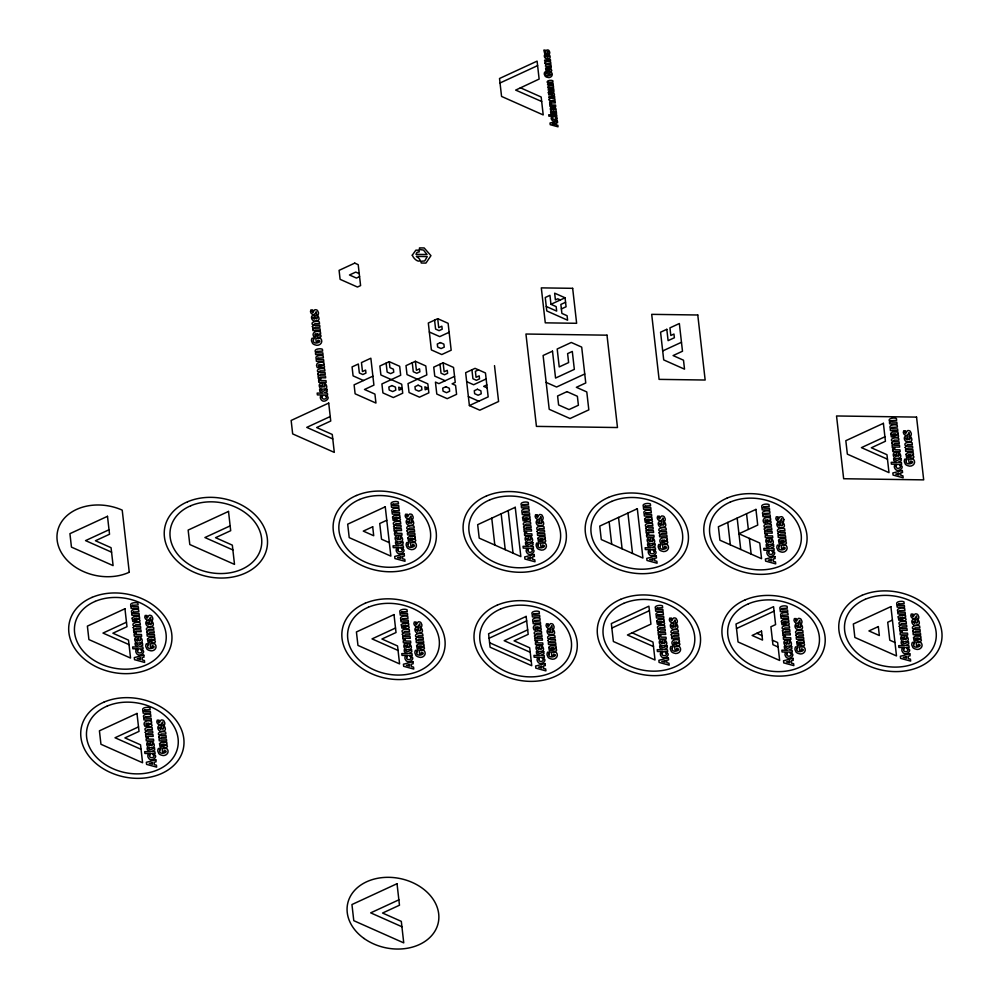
<?xml version="1.0" encoding="UTF-8"?>
<svg xmlns="http://www.w3.org/2000/svg" width="999" height="999" viewBox="0 0 999 999"><rect width="100%" height="100%" fill="white"/><g stroke="black" fill="none" stroke-linecap="round" stroke-linejoin="round"><path stroke-width="1.5" d="M520.342 87.75L541.171 97.003L543.206 114.935L501.56 96.428L499.525 78.496L537.1 61.139L539.135 79.071L515.671 90.097L541.67 101.486M500.037 82.979L537.599 65.622M359.578 276.623L356.443 278.072L349.5 274.987L355.756 272.09L359.228 273.639M437.712 318.681L428.321 323.027L431.368 349.925L441.783 354.545L451.173 350.212L448.114 323.314L437.712 318.681L438.723 327.647L441.858 326.198L442.195 329.195L439.061 330.644L435.589 329.096L434.577 320.13M449.138 332.28L439.747 336.613L429.333 331.993M389.26 361.675L379.87 366.009L380.894 374.975L401.71 384.228L402.722 393.194L393.331 397.54L382.929 392.919L381.905 383.941L400.686 375.262L399.675 366.296L389.26 361.675L389.935 367.644L393.406 369.193L393.743 372.177L390.621 373.626L387.15 372.09L386.126 363.124M372.889 376.161L354.108 384.84L355.12 393.806L375.949 403.059L374.925 394.093L364.51 389.473L373.913 385.127L370.854 358.229L361.463 362.575L362.475 371.541L365.609 370.092L365.946 373.077L362.824 374.525L359.353 372.989L358.329 364.011L352.073 366.908L353.084 375.874L363.499 380.507M415.384 361.301L405.994 365.646L407.018 374.613L427.834 383.866L428.858 392.832L419.468 397.165L409.053 392.545L408.029 383.579L426.823 374.9L425.799 365.934L415.384 361.301L416.408 370.267L419.543 368.818L419.88 371.815L416.745 373.264L413.274 371.715L412.262 362.749M565.559 302.272L560.864 304.445L561.888 313.411L567.095 315.721L567.594 320.204L546.778 310.951L545.254 297.502L549.949 295.329L550.961 304.295L565.059 297.789L566.071 306.755L561.376 308.928M454.557 376.398L438.898 383.628L435.439 382.093L436.788 394.043L447.202 398.663L456.593 394.33L455.569 385.364L452.097 383.816L455.232 382.367L453.534 367.432L443.131 362.799L433.741 367.145L434.752 376.111L445.167 380.731M330.232 416.533L306.755 427.385L332.779 438.948M109.028 529.757L85.552 540.609L111.576 552.172M478.521 369.88L475.387 371.328L476.061 377.31L479.195 375.861L479.532 378.858L476.411 380.294L472.939 378.758L471.915 369.792M486.138 378.946L473.613 384.74L466.67 381.655M486.813 384.927L483.691 386.376L487.15 387.912M469.393 405.569L488.174 396.878L485.464 372.964L475.049 368.344L465.659 372.689L469.393 405.569L479.795 410.189L498.588 401.498L494.505 365.634M230.145 525.874L204.92 537.537L232.879 549.949M584.74 374.001L556.568 387.025L546.166 382.405M662.687 350.949L681.468 342.27M126.473 622.202L102.997 633.066L129.021 644.617M386.775 520.254L379.732 523.513L381.518 539.21L389.323 542.669M138.511 726.897L115.035 737.761L141.059 749.312M395.517 628.034L372.04 638.885L398.064 650.449M884.927 436.775L861.438 447.627L887.462 459.19M489.085 638.261L526.66 620.891M527.672 629.857L504.195 640.709L530.219 652.272M611.85 628.046L649.412 610.676M736.513 628.521L774.075 611.151M892.419 620.079L887.724 622.252L889.772 640.184L894.967 642.494M398.863 899.837L370.691 912.861L401.923 926.735M319.43 337.362L317.108 336.788L315.809 333.716C313.012 333.966 317.657 338.236 313.798 336.838C310.926 332.205 316.758 330.357 320.454 332.005L320.654 333.791L319.88 333.791L321.066 336.001A2.16 1.648 11.6 0 1 319.48 337.337M322.927 368.144L320.604 367.582L319.305 364.498L318.331 365.284L319.068 367.644L317.282 367.62C314.423 362.999 320.254 361.139 323.951 362.787L324.151 364.585L323.376 364.573L324.563 366.795A2.16 1.648 11.6 0 1 322.977 368.119M769.492 523.464L767.17 522.889L765.871 519.817C763.074 520.054 767.719 524.325 763.86 522.927C760.988 518.306 766.82 516.458 770.516 518.094L770.716 519.892L769.942 519.88L771.128 522.102A2.16 1.648 11.6 0 1 769.542 523.426M666.171 543.618L663.848 543.044L662.549 539.972L661.575 540.746L662.312 543.106L660.539 543.081C657.667 538.461 663.498 536.613 667.195 538.249L667.394 540.047L666.62 540.034L667.807 542.257A2.16 1.648 11.6 0 1 666.221 543.581M539.697 630.481L537.375 629.907L536.076 626.835C533.279 627.072 537.924 631.343 534.053 629.944C531.181 625.324 537.025 623.476 540.721 625.112L540.921 626.91L540.134 626.897L541.333 629.12A2.16 1.648 11.6 0 1 539.735 630.444M678.271 645.566L675.948 644.992L674.65 641.92C671.852 642.157 676.498 646.428 672.627 645.029C669.767 640.409 675.599 638.561 679.295 640.197L679.495 641.995L678.721 641.982L679.907 644.205A2.16 1.648 11.6 0 1 678.309 645.529M150.437 726.723L148.114 726.148L146.816 723.076L145.854 723.85L146.591 726.211L144.805 726.186C141.933 721.565 147.765 719.717 151.461 721.353L151.673 723.151L150.886 723.139L152.073 725.361A2.16 1.648 11.6 0 1 150.487 726.685M565.059 297.789L554.645 293.169L555.407 299.887L557.754 298.801L560.352 299.962M550.961 304.295L556.168 306.618L556.68 311.101L546.266 306.468M468.369 396.591L478.783 401.223M756.817 633.291L762.025 635.601M772.427 640.222L777.634 642.532L779.67 660.464L738.036 641.97L736.001 624.038L773.563 606.668L775.599 624.6L770.903 626.773L772.939 644.705L778.146 647.015M632.155 632.817L652.984 642.07L655.019 660.002L613.374 641.495L611.338 623.563L648.9 606.193L650.936 624.125L627.459 634.989L653.483 646.553M489.597 642.744L531.243 661.238M783.828 519.48L782.854 517.395A2.248 1.723 11.6 0 0 781.505 516.695L779.72 516.945L778.271 519.692L777.547 518.756L778.146 516.845L776.273 516.82C774.362 519.642 779.058 523.676 780.756 520.192C782.841 515.272 780.494 523.626 783.478 521.628A6.568 5.007 11.6 0 0 783.828 519.48M746.553 513.723L748.338 529.42M749.362 538.386L751.136 554.083M737.162 518.069L740.734 549.45M727.771 522.415L730.319 544.83M627.921 513.074L632.504 553.421M618.531 517.42L622.102 548.801M609.14 521.765L611.688 544.18M508.204 510.564L513.036 553.146M501.161 513.811L505.232 549.687M491.758 518.156L494.817 545.054M443.131 362.799L444.143 371.765L447.277 370.317L447.614 373.314L444.48 374.762L441.021 373.214L439.997 364.248M138.337 619.368L136.95 620.079L136.164 618.406L138.337 619.368M150.374 724.063L148.988 724.774L148.202 723.101L150.374 724.063M153.659 640.259L152.26 640.983L151.486 639.298L153.659 640.259M165.697 744.954L164.298 745.679L163.524 743.993L165.697 744.954M319.368 334.715L317.969 335.427L317.195 333.741L319.368 334.715M322.864 365.497L321.466 366.208L320.691 364.535L322.864 365.497M398.738 518.231L397.34 518.943L396.566 517.257L398.738 518.231M407.467 625.998L406.081 626.71L405.294 625.037L407.467 625.998M414.048 539.035L412.649 539.747L411.875 538.074L414.048 539.035M422.777 646.803L421.391 647.527L420.604 645.841L422.777 646.803M528.721 518.718L527.335 519.43L526.548 517.757L528.721 518.718M539.622 627.822L538.236 628.533L537.462 626.86L539.622 627.822M550.424 69.381L549.338 69.93L548.738 68.631L550.424 69.381M544.03 539.522L542.644 540.247L541.858 538.561L544.03 539.522M553.146 93.319L552.06 93.869L551.46 92.57L553.146 93.319M554.932 648.626L553.546 649.338L552.772 647.664L554.932 648.626M650.799 520.154L649.4 520.866L648.626 519.193L650.799 520.154M662.899 622.102L661.5 622.814L660.726 621.141L662.899 622.102M666.108 540.958L664.71 541.67L663.935 539.997L666.108 540.958M678.209 642.906L676.81 643.618L676.036 641.945L678.209 642.906M769.43 520.804L768.031 521.515L767.257 519.842L769.43 520.804M784.739 541.608L783.341 542.332L782.567 540.646L784.739 541.608M787.549 622.577L786.163 623.289L785.389 621.615L787.549 622.577M802.859 643.381L801.473 644.093L800.699 642.419L802.859 643.381M896.877 434.752L895.479 435.464L894.704 433.791L896.877 434.752M904.382 618.044L902.984 618.756L902.209 617.082L904.382 618.044M912.187 455.556L910.788 456.268L910.014 454.595L912.187 455.556M919.692 638.848L918.293 639.56L917.519 637.886L919.692 638.848M140.547 639.372C140.16 642.906 137.412 639.76 138.511 637.162C132.255 635.739 134.44 644.68 139.635 642.881C146.079 642.532 138.237 633.216 140.547 639.372M151.636 622.989C151.236 626.51 148.501 623.376 149.6 620.779C143.344 619.343 145.517 628.296 150.724 626.485C157.168 626.136 149.326 616.833 151.636 622.989M152.585 744.068C152.198 747.602 149.45 744.467 150.549 741.857C144.293 740.434 146.478 749.375 151.673 747.577C158.117 747.227 150.275 737.911 152.585 744.068M163.661 727.684C163.274 731.206 160.539 728.071 161.638 725.474C155.382 724.038 157.555 732.991 162.762 731.181C169.206 730.843 161.363 721.528 163.661 727.684M317.332 317.432C316.945 320.966 314.198 317.819 315.297 315.222C309.053 313.786 311.226 322.739 316.421 320.929C322.864 320.592 315.022 311.276 317.332 317.432M325.062 385.502C324.675 389.036 321.928 385.889 323.027 383.291C316.783 381.855 318.956 390.809 324.151 389.011C330.594 388.661 322.752 379.345 325.062 385.502M400.936 538.236C400.549 541.77 397.802 538.623 398.901 536.026C392.644 534.59 394.83 543.543 400.025 541.733C406.468 541.396 398.626 532.08 400.936 538.236M409.677 646.003C409.29 649.537 406.543 646.403 407.642 643.793C401.386 642.369 403.571 651.311 408.766 649.512C415.209 649.163 407.367 639.86 409.677 646.003M412.013 521.753C411.625 525.287 408.878 522.14 409.977 519.542C403.721 518.106 405.906 527.06 411.101 525.262C417.545 524.912 409.702 515.596 412.013 521.753M420.754 629.532C420.367 633.054 417.619 629.919 418.718 627.322C412.462 625.886 414.647 634.84 419.842 633.029C426.286 632.679 418.444 623.376 420.754 629.532M530.931 538.736C530.544 542.257 527.797 539.123 528.896 536.525C522.639 535.089 524.825 544.03 530.019 542.232C536.463 541.883 528.621 532.579 530.931 538.736M548.851 55.932L547.614 57.293L547.265 54.221C542.395 53.097 544.093 60.065 548.139 58.654C553.146 58.392 547.052 51.149 548.851 55.932M542.007 522.252C541.608 525.774 538.873 522.639 539.972 520.042C533.716 518.606 535.901 527.559 541.096 525.749C547.539 525.412 539.697 516.096 542.007 522.252M541.833 647.827C541.446 651.36 538.698 648.226 539.797 645.616C533.541 644.193 535.726 653.134 540.921 651.336C547.365 650.986 539.522 641.683 541.833 647.827M554.857 108.879L553.621 110.24L553.271 107.168C548.414 106.044 550.112 113.012 554.145 111.601C559.165 111.339 553.059 104.096 554.857 108.879M552.909 631.356C552.522 634.877 549.775 631.743 550.874 629.145C544.617 627.709 546.803 636.663 551.997 634.852C558.441 634.502 550.599 625.199 552.909 631.356M652.996 540.159C652.609 543.693 649.874 540.546 650.961 537.949C644.717 536.525 646.89 545.466 652.085 543.668C658.541 543.319 650.686 534.003 652.996 540.159M664.073 523.676C663.686 527.21 660.938 524.075 662.037 521.466C655.794 520.042 657.966 528.983 663.161 527.185C669.617 526.835 661.763 517.519 664.073 523.676M665.097 642.107C664.71 645.641 661.962 642.494 663.061 639.897C656.805 638.461 658.99 647.414 664.185 645.616C670.629 645.267 662.787 635.951 665.097 642.107M676.173 625.624C675.786 629.158 673.039 626.011 674.138 623.413C667.881 621.99 670.067 630.931 675.262 629.133C681.705 628.783 673.863 619.467 676.173 625.624M771.64 540.809C771.24 544.343 768.506 541.208 769.605 538.598C763.348 537.175 765.521 546.116 770.729 544.318C777.172 543.968 769.33 534.665 771.64 540.809M782.704 524.338C782.317 527.859 779.582 524.725 780.669 522.127C774.425 520.691 776.598 529.645 781.792 527.834C788.248 527.484 780.394 518.181 782.704 524.338M789.759 642.582C789.372 646.116 786.625 642.969 787.724 640.371C781.468 638.935 783.653 647.889 788.848 646.078C795.291 645.741 787.449 636.425 789.759 642.582M800.836 626.098C800.449 629.632 797.702 626.485 798.8 623.888C792.544 622.452 794.729 631.405 799.924 629.607C806.368 629.258 798.526 619.942 800.836 626.098M899.075 454.757C898.688 458.291 895.953 455.144 897.04 452.547C890.796 451.111 892.969 460.064 898.163 458.254C904.619 457.917 896.765 448.601 899.075 454.757M906.58 638.049C906.193 641.583 903.446 638.448 904.545 635.839C898.301 634.415 900.474 643.356 905.668 641.558C912.112 641.208 904.27 631.892 906.58 638.049M910.151 438.274C909.764 441.808 907.017 438.661 908.116 436.063C901.86 434.627 904.045 443.581 909.24 441.783C915.683 441.433 907.841 432.117 910.151 438.274M917.656 621.578C917.269 625.099 914.522 621.965 915.621 619.368C909.365 617.931 911.55 626.885 916.745 625.074C923.188 624.725 915.346 615.421 917.656 621.578M146.478 616.833C147.402 621.091 147.79 613.886 150.424 615.347A2.248 1.723 11.6 0 1 151.786 616.046L152.747 618.131A6.568 5.007 11.6 0 1 152.397 620.279C149.413 622.277 151.761 613.923 149.675 618.843C147.977 622.327 143.282 618.294 145.192 615.471L147.065 615.496L146.478 616.833M158.516 721.528C159.44 725.786 159.828 718.581 162.462 720.042A2.248 1.723 11.6 0 1 163.811 720.741L164.785 722.826A6.568 5.007 11.6 0 1 164.435 724.974C161.451 726.972 163.799 718.618 161.713 723.538C160.015 727.022 155.32 722.989 157.23 720.167L159.103 720.192L158.516 721.528M312.188 311.276C313.112 315.534 313.499 308.329 316.134 309.79A2.248 1.723 11.6 0 1 317.482 310.489L318.456 312.575A6.568 5.007 11.6 0 1 318.107 314.722C315.122 316.72 317.457 308.366 315.372 313.286C313.686 316.77 308.991 312.737 310.901 309.915L312.762 309.94L312.188 311.276M406.868 515.596C407.792 519.855 408.179 512.649 410.814 514.11A2.248 1.723 11.6 0 1 412.162 514.81L413.124 516.908A6.568 5.007 11.6 0 1 412.787 519.043C409.79 521.041 412.137 512.699 410.052 517.619C408.366 521.091 403.671 517.057 405.582 514.248L407.442 514.273L406.868 515.596M415.609 623.376C416.521 627.634 416.908 620.429 419.555 621.89A2.248 1.723 11.6 0 1 420.904 622.589L421.865 624.675A6.568 5.007 11.6 0 1 421.516 626.823C418.519 628.821 420.879 620.454 418.793 625.386C417.095 628.87 412.412 624.837 414.31 622.015L416.183 622.04L415.609 623.376M544.842 51.149C545.566 54.458 545.866 48.851 547.914 49.987A1.748 1.336 11.6 0 1 548.963 50.537L549.712 52.16A5.107 3.896 11.6 0 1 549.438 53.821L547.927 53.809L547.914 51.386L546.79 53.509L544.667 53.434L543.843 50.1L545.292 50.112L544.842 51.149M536.863 516.096C537.774 520.354 538.161 513.149 540.796 514.61A2.248 1.723 11.6 0 1 542.157 515.309L543.119 517.395A6.568 5.007 11.6 0 1 542.769 519.542C539.785 521.54 542.132 513.186 540.047 518.106C538.349 521.59 533.653 517.557 535.564 514.735L537.437 514.76L536.863 516.096M547.764 625.199C548.688 629.457 549.075 622.252 551.71 623.713A2.248 1.723 11.6 0 1 553.059 624.412L554.02 626.498A6.568 5.007 11.6 0 1 553.683 628.646C550.686 630.644 553.034 622.29 550.948 627.21C549.263 630.694 544.567 626.66 546.478 623.838L548.339 623.863L547.764 625.199M658.928 517.519C659.852 521.79 660.239 514.572 662.874 516.046A2.248 1.723 11.6 0 1 664.223 516.745L665.197 518.831A6.568 5.007 11.6 0 1 664.847 520.966C661.862 522.976 664.21 514.622 662.112 519.542C660.426 523.014 655.731 518.993 657.642 516.171L659.502 516.196L658.928 517.519M671.028 619.467C671.952 623.738 672.339 616.52 674.974 617.981A2.248 1.723 11.6 0 1 676.323 618.693L677.297 620.779A6.568 5.007 11.6 0 1 676.947 622.914C673.938 624.924 676.311 616.558 674.213 621.49C672.527 624.962 667.832 620.941 669.742 618.119L671.603 618.144L671.028 619.467M795.691 619.942C796.615 624.2 797.002 616.995 799.637 618.456A2.248 1.723 11.6 0 1 800.986 619.168L801.947 621.253A6.568 5.007 11.6 0 1 801.598 623.388C798.613 625.386 800.961 617.045 798.875 621.965C797.177 625.436 792.494 621.403 794.405 618.593L796.265 618.618L795.691 619.942M905.007 432.117C905.931 436.376 906.318 429.17 908.953 430.631A2.248 1.723 11.6 0 1 910.301 431.343L911.275 433.429A6.568 5.007 11.6 0 1 910.926 435.564C907.941 437.562 910.276 429.22 908.191 434.14C906.505 437.612 901.81 433.578 903.72 430.769L905.581 430.794L905.007 432.117M912.512 615.421C913.436 619.68 913.823 612.474 916.458 613.935A2.248 1.723 11.6 0 1 917.806 614.635L918.78 616.72A6.568 5.007 11.6 0 1 918.431 618.868C915.434 620.866 917.781 612.512 915.696 617.432C914.01 620.916 909.315 616.883 911.225 614.06L913.086 614.085L912.512 615.421M133.179 627.584L134.365 629.807L133.554 629.795L133.754 631.605L141.134 631.705L140.934 629.907L135.702 629.832L135.165 628.983L136.139 628.209L140.747 628.259L140.534 626.448L135.315 626.373L134.778 625.511L135.752 624.737L140.347 624.787L140.147 622.976C137.837 621.503 129.545 623.076 134.266 626.548L133.179 627.584M146.641 632.092L147.827 634.328L147.015 634.315L147.215 636.113L154.595 636.226L154.395 634.415L149.163 634.34L148.626 633.491L149.6 632.729L154.208 632.767L153.996 630.956L148.764 630.881L148.227 630.032L149.201 629.258L153.809 629.308L153.609 627.497C151.299 626.023 143.007 627.597 147.715 631.068L146.641 632.092M145.217 732.279L146.403 734.502L145.592 734.49L145.792 736.3L153.172 736.4L152.972 734.602L147.74 734.527L147.203 733.678L148.177 732.904L152.785 732.954L152.572 731.143L147.34 731.068L146.816 730.207L147.79 729.445L152.385 729.495L152.185 727.672C149.875 726.198 141.583 727.771 146.304 731.243L145.217 732.279M158.679 736.8L159.865 739.023L159.053 739.01L159.253 740.808L166.633 740.921L166.433 739.11L161.201 739.035L160.664 738.186L161.638 737.424L166.246 737.462L166.034 735.651L160.802 735.576L160.265 734.727L161.239 733.953L165.846 734.003L165.647 732.192C163.337 730.719 155.032 732.292 159.753 735.764L158.679 736.8M312.35 326.548L313.536 328.771L312.724 328.758L312.924 330.569L320.304 330.669L320.092 328.871L314.872 328.796L314.335 327.934L315.309 327.173L319.905 327.21L319.705 325.399L314.473 325.324L313.936 324.475L314.91 323.701L319.518 323.751L319.305 321.94C316.995 320.467 308.703 322.04 313.424 325.512L312.35 326.548M317.694 373.713L318.893 375.936L318.069 375.924L318.281 377.734L325.662 377.834L325.449 376.036L320.229 375.961L319.692 375.1L320.667 374.338L325.262 374.388L325.062 372.565L319.83 372.49L319.293 371.64L320.267 370.866L324.875 370.916L324.663 369.106C322.352 367.632 314.061 369.205 318.781 372.677L317.694 373.713M393.569 526.436L394.767 528.671L393.943 528.658L394.155 530.457L401.536 530.569L401.323 528.758L396.091 528.683L395.567 527.834L396.541 527.072L401.136 527.11L400.936 525.299L395.704 525.224L395.167 524.375L396.141 523.601L400.749 523.651L400.537 521.84C398.226 520.367 389.935 521.94 394.655 525.412L393.569 526.436M407.018 530.869L408.216 533.091L407.392 533.079L407.604 534.89L414.985 534.989L414.772 533.191L409.54 533.116L409.016 532.267L409.99 531.493L414.585 531.543L414.385 529.72L409.153 529.645L408.616 528.796L409.59 528.021L414.198 528.071L413.986 526.261C411.675 524.787 403.384 526.361 408.104 529.832L407.018 530.869M402.31 634.215L403.496 636.45L402.684 636.438L402.884 638.236L410.264 638.336L410.065 636.538L404.832 636.463L404.295 635.614L405.269 634.84L409.877 634.889L409.665 633.079L404.445 633.004L403.908 632.155L404.882 631.38L409.478 631.43L409.278 629.607C406.968 628.146 398.676 629.72 403.396 633.191L402.31 634.215M415.759 638.636L416.945 640.871L416.133 640.859L416.333 642.657L423.713 642.769L423.514 640.958L418.281 640.883L417.744 640.034L418.718 639.273L423.326 639.31L423.114 637.499L417.894 637.424L417.357 636.575L418.331 635.801L422.927 635.851L422.727 634.04C420.417 632.567 412.125 634.14 416.845 637.612L415.759 638.636M544.967 63.024L545.891 64.76L545.417 66.146L551.148 66.234L550.998 64.835L546.503 64.111L550.849 63.549L550.686 62.138L546.203 61.414L550.536 60.852L550.387 59.441L544.705 60.152A1.936 1.474 11.6 0 0 544.742 61.089L545.804 62.225L544.967 63.024M523.563 526.935L524.75 529.17L523.938 529.158L524.138 530.956L531.518 531.056L531.318 529.258L526.086 529.183L525.549 528.334L526.523 527.559L531.131 527.609L530.919 525.799L525.686 525.724L525.162 524.875L526.136 524.1L530.731 524.15L530.531 522.327C528.221 520.866 519.93 522.44 524.65 525.911L523.563 526.935M549.125 99.713L550.049 101.436L549.575 102.835L555.319 102.922L555.157 101.511L550.674 100.799L555.019 100.237L554.857 98.826L550.374 98.102L554.707 97.54L554.545 96.129L548.863 96.841A1.936 1.474 11.6 0 0 548.913 97.765L549.974 98.913L549.125 99.713M537.012 531.368L538.199 533.591L537.387 533.578L537.587 535.377L544.967 535.489L544.767 533.678L539.535 533.603L538.998 532.754L539.972 531.992L544.58 532.03L544.368 530.219L539.148 530.144L538.611 529.295L539.585 528.521L544.18 528.571L543.98 526.76C541.67 525.287 533.379 526.86 538.099 530.332L537.012 531.368M534.465 636.038L535.664 638.261L534.84 638.261L535.052 640.059L542.432 640.159L542.22 638.361L536.987 638.286L536.451 637.437L537.437 636.663L542.032 636.713L541.833 634.902L536.6 634.827L536.063 633.978L537.037 633.204L541.645 633.254L541.433 631.43C539.123 629.969 530.831 631.543 535.551 635.014L534.465 636.038M547.914 640.459L549.113 642.694L548.289 642.682L548.501 644.48L555.881 644.592L555.669 642.782L550.437 642.707L549.9 641.857L550.886 641.083L555.481 641.133L555.282 639.323L550.049 639.248L549.512 638.398L550.486 637.624L555.094 637.674L554.882 635.864C552.572 634.39 544.28 635.963 549 639.435L547.914 640.459M645.641 528.371L646.828 530.594L646.016 530.581L646.216 532.392L653.596 532.492L653.383 530.694L648.164 530.619L647.627 529.77L648.601 528.995L653.196 529.045L652.996 527.222L647.764 527.147L647.227 526.298L648.201 525.524L652.809 525.574L652.597 523.763C650.287 522.29 641.995 523.863 646.715 527.335L645.641 528.371M659.09 532.792L660.277 535.027L659.465 535.014L659.665 536.813L667.045 536.925L666.832 535.114L661.613 535.039L661.076 534.19L662.05 533.416L666.645 533.466L666.445 531.655L661.213 531.58L660.676 530.731L661.65 529.957L666.258 530.007L666.046 528.184C663.736 526.723 655.444 528.296 660.164 531.768L659.09 532.792M657.729 630.319L658.928 632.542L658.104 632.529L658.316 634.34L665.696 634.44L665.484 632.642L660.252 632.567L659.727 631.705L660.701 630.943L665.297 630.993L665.097 629.17L659.864 629.095L659.328 628.246L660.302 627.472L664.909 627.522L664.697 625.711C662.387 624.238 654.095 625.811 658.816 629.283L657.729 630.319M671.178 634.74L672.377 636.975L671.553 636.962L671.765 638.761L679.145 638.861L678.933 637.062L673.713 636.987L673.176 636.138L674.15 635.364L678.746 635.414L678.546 633.603L673.314 633.528L672.777 632.679L673.751 631.905L678.358 631.955L678.146 630.132C675.836 628.671 667.544 630.244 672.265 633.716L671.178 634.74M764.272 529.02L765.459 531.256L764.647 531.243L764.847 533.041L772.227 533.141L772.027 531.343L766.795 531.268L766.258 530.419L767.232 529.645L771.84 529.695L771.628 527.884L766.395 527.809L765.858 526.96L766.832 526.186L771.44 526.236L771.24 524.413C768.918 522.952 760.626 524.525 765.346 527.996L764.272 529.02M777.721 533.441L778.908 535.676L778.096 535.664L778.296 537.462L785.676 537.574L785.476 535.764L780.244 535.689L779.707 534.84L780.681 534.078L785.289 534.115L785.077 532.305L779.844 532.23L779.307 531.381L780.281 530.606L784.889 530.656L784.69 528.846C782.367 527.372 774.075 528.946 778.795 532.417L777.721 533.441M782.392 630.794L783.578 633.016L782.766 633.004L782.979 634.802L790.346 634.914L790.147 633.104L784.914 633.029L784.377 632.18L785.364 631.418L789.959 631.455L789.759 629.645L784.527 629.57L783.99 628.721L784.964 627.946L789.572 627.996L789.36 626.186C787.05 624.712 778.758 626.286 783.478 629.757L782.392 630.794M795.841 635.214L797.027 637.437L796.215 637.424L796.428 639.235L803.795 639.335L803.596 637.537L798.363 637.462L797.826 636.613L798.813 635.839L803.408 635.888L803.208 634.078L797.976 634.003L797.439 633.141L798.413 632.367L803.021 632.417L802.809 630.606C800.499 629.133 792.207 630.706 796.927 634.178L795.841 635.214M891.707 442.969L892.906 445.192L892.082 445.179L892.294 446.978L899.674 447.09L899.462 445.279L894.242 445.204L893.705 444.355L894.679 443.593L899.275 443.631L899.075 441.82L893.843 441.745L893.306 440.896L894.28 440.122L898.888 440.172L898.675 438.361C896.365 436.888 888.074 438.461 892.794 441.933L891.707 442.969M905.169 447.39L906.355 449.612L905.544 449.6L905.743 451.411L913.123 451.511L912.911 449.712L907.691 449.637L907.154 448.788L908.128 448.014L912.724 448.064L912.524 446.253L907.292 446.178L906.755 445.317L907.729 444.543L912.337 444.592L912.124 442.782C909.814 441.308 901.523 442.882 906.243 446.353L905.169 447.39M899.212 626.261L900.411 628.483L899.587 628.483L899.799 630.282L907.179 630.381L906.967 628.583L901.735 628.508L901.21 627.659L902.184 626.885L906.78 626.935L906.58 625.124L901.348 625.049L900.811 624.188L901.785 623.426L906.393 623.476L906.18 621.653C903.87 620.192 895.579 621.765 900.299 625.237L899.212 626.261M912.661 630.681L913.86 632.916L913.036 632.904L913.248 634.702L920.628 634.815L920.416 633.004L915.196 632.929L914.659 632.08L915.633 631.306L920.229 631.356L920.029 629.545L914.797 629.47L914.26 628.621L915.234 627.847L919.842 627.896L919.629 626.086C917.319 624.612 909.028 626.186 913.748 629.657L912.661 630.681M412.262 255.232C416.396 263.986 424.837 261.8 416.346 256.381L427.247 256.581L424.737 260.939L420.804 261.288L421.253 263.012L425.936 263.099L430.944 255.657L424.15 247.939L419.48 247.914L419.443 249.525L423.451 250.037L427.023 254.52L415.984 254.383L417.008 252.31L419.243 251.848L418.831 250.237L415.871 250.137L412.275 255.182M137.5 650.961C137.313 654.72 144.73 652.634 140.847 649.737C148.214 650.461 138.961 659.028 136.176 652.797A5.544 4.233 11.6 0 1 135.852 650.624L136.201 649.662L138.162 649.687L137.5 650.961M149.538 755.656C149.35 759.415 156.768 757.329 152.884 754.432C160.252 755.157 150.986 763.723 148.214 757.492A5.544 4.233 11.6 0 1 147.889 755.319L148.239 754.357L150.2 754.395L149.538 755.656M322.028 397.09C321.828 400.836 329.258 398.751 325.362 395.854C332.742 396.591 323.476 405.157 320.704 398.926A5.544 4.233 11.6 0 1 320.379 396.753L320.716 395.791L322.689 395.816L322.028 397.09M397.902 549.825C397.702 553.571 405.132 551.485 401.236 548.588C408.616 549.325 399.35 557.892 396.578 551.66A5.544 4.233 11.6 0 1 396.253 549.475L396.591 548.526L398.564 548.551L397.902 549.825M406.63 657.604C406.443 661.35 413.861 659.265 409.977 656.368C417.345 657.105 408.091 665.659 405.307 659.44A5.544 4.233 11.6 0 1 404.982 657.255L405.332 656.293L407.292 656.331L406.63 657.604M552.497 117.894C552.335 120.817 558.116 119.193 555.094 116.933C560.826 117.507 553.621 124.163 551.46 119.318A4.321 3.297 11.6 0 1 551.211 117.632L553.009 116.908L552.497 117.894M527.884 550.324C527.697 554.07 535.114 551.985 531.231 549.088C538.598 549.825 529.333 558.379 526.56 552.16A5.544 4.233 11.6 0 1 526.236 549.974L526.585 549.013L528.546 549.05L527.884 550.324M538.786 659.415C538.598 663.174 546.028 661.088 542.132 658.191C549.512 658.915 540.247 667.482 537.474 661.251A5.544 4.233 11.6 0 1 537.15 659.078L537.487 658.116L539.46 658.154L538.786 659.415M649.962 551.748C649.762 555.506 657.192 553.421 653.296 550.511C660.676 551.248 651.41 559.815 648.638 553.583A5.544 4.233 11.6 0 1 648.314 551.411L648.651 550.449L650.624 550.474L649.962 551.748M662.062 653.696C661.862 657.442 669.293 655.356 665.396 652.459C672.777 653.196 663.511 661.763 660.739 655.531A5.544 4.233 11.6 0 1 660.414 653.358L660.751 652.397L662.724 652.422L662.062 653.696M768.593 552.41C768.393 556.156 775.823 554.07 771.927 551.173C779.307 551.91 770.042 560.464 767.269 554.245A5.544 4.233 11.6 0 1 766.945 552.06L767.282 551.098L769.255 551.136L768.593 552.41M786.712 654.17C786.525 657.916 793.943 655.831 790.059 652.934C797.427 653.671 788.174 662.237 785.401 656.006A5.544 4.233 11.6 0 1 785.077 653.833L785.414 652.871L787.387 652.896L786.712 654.17M896.041 466.346C895.841 470.092 903.271 468.007 899.375 465.109C906.755 465.846 897.489 474.413 894.717 468.181A5.544 4.233 11.6 0 1 894.392 466.009L894.729 465.047L896.702 465.072L896.041 466.346M903.546 649.637C903.346 653.396 910.776 651.311 906.88 648.413C914.26 649.138 904.994 657.704 902.222 651.473A5.544 4.233 11.6 0 1 901.897 649.3L902.234 648.339L904.207 648.376L903.546 649.637M132.18 618.119L132.767 621.49L134.553 621.515L133.816 619.155L134.778 618.381L136.076 621.453L138.399 622.027A2.16 1.648 11.6 0 0 140.035 620.666L138.849 618.443L139.635 618.456L139.423 616.658L133.804 616.62L132.18 618.119M147.49 639.023L148.089 642.382L149.862 642.407L149.138 640.047L150.1 639.273L151.398 642.345L153.721 642.919A2.21 1.698 11.6 0 0 154.845 642.457A2.16 1.648 11.6 0 0 155.357 641.558L154.171 639.335L154.957 639.348L154.745 637.562L149.126 637.524L147.49 639.023M159.528 743.718L160.127 747.077L161.9 747.102L161.176 744.742L162.138 743.968L163.436 747.04L165.759 747.614A2.21 1.698 11.6 0 0 166.883 747.152A2.16 1.648 11.6 0 0 167.395 746.253L166.209 744.03L166.983 744.043L166.783 742.257L161.164 742.22L159.528 743.718M392.57 516.982L393.156 520.354L394.942 520.379L394.205 518.006L395.179 517.232L396.478 520.304L398.801 520.879A2.16 1.648 11.6 0 0 400.437 519.517L399.25 517.307L400.025 517.307L399.825 515.521L394.193 515.484L392.57 516.982M407.879 537.787L408.466 541.158L410.252 541.183L409.515 538.823L410.489 538.036L411.788 541.121L414.11 541.683A2.16 1.648 11.6 0 0 415.746 540.334L414.56 538.111L415.334 538.124L415.134 536.326L409.503 536.288L407.879 537.787M401.311 624.762L401.898 628.121L403.683 628.146L402.947 625.786L403.908 625.012L405.207 628.084L407.53 628.658A2.16 1.648 11.6 0 0 409.165 627.297L407.979 625.074L408.766 625.087L408.554 623.289L402.934 623.251L401.311 624.762M416.62 645.566L417.207 648.925L418.993 648.95L418.256 646.59L419.218 645.816L420.517 648.888L422.839 649.462A2.16 1.648 11.6 0 0 424.475 648.101L423.289 645.878L424.076 645.891L423.863 644.105L418.244 644.068L416.62 645.566M545.629 68.407L546.091 71.029L547.477 71.041L546.903 69.206L547.652 68.606L548.663 70.991L550.474 71.441A1.723 1.311 11.6 0 0 551.348 71.079A1.686 1.286 11.6 0 0 551.748 70.38L550.824 68.656L551.273 67.27L546.903 67.245L545.629 68.407M548.351 92.358L548.813 94.967L550.199 94.992L549.625 93.157L550.374 92.545L551.386 94.942L553.196 95.38A1.686 1.286 11.6 0 0 554.47 94.331L553.546 92.595L553.995 91.209L549.612 91.184L548.351 92.358M522.564 517.482L523.151 520.841L524.937 520.866L524.2 518.506L525.162 517.732L526.461 520.804L528.783 521.378A2.16 1.648 11.6 0 0 530.419 520.017L529.233 517.794L530.019 517.807L529.807 516.021L524.188 515.971L522.564 517.482M537.874 538.286L538.461 541.645L540.247 541.67L539.51 539.31L540.471 538.536L541.77 541.608L544.093 542.182A2.21 1.698 11.6 0 0 545.217 541.72A2.16 1.648 11.6 0 0 545.729 540.821L544.542 538.598L545.329 538.611L545.117 536.825L539.497 536.788L537.874 538.286M548.776 647.389L549.363 650.749L551.148 650.774L550.412 648.413L551.386 647.639L552.684 650.711L555.007 651.286A2.16 1.648 11.6 0 0 556.643 649.924L555.444 647.702L556.231 647.714L556.031 645.928L550.399 645.891L548.776 647.389M644.63 518.906L645.229 522.277L647.002 522.302L646.266 519.942L647.24 519.155L648.538 522.24L650.861 522.802A2.16 1.648 11.6 0 0 652.497 521.453L651.311 519.23L652.085 519.243L651.885 517.445L646.266 517.407L644.63 518.906M656.73 620.854L657.317 624.225L659.103 624.25L658.366 621.89L659.34 621.103L660.639 624.188L662.961 624.75A2.16 1.648 11.6 0 0 664.597 623.401L663.411 621.178L664.185 621.191L663.985 619.392L658.366 619.355L656.73 620.854M778.571 540.372L779.17 543.731L780.943 543.756L780.207 541.396L781.181 540.621L782.479 543.693L784.802 544.268A2.21 1.698 11.6 0 0 785.926 543.806A2.16 1.648 11.6 0 0 786.438 542.907L785.251 540.684L786.026 540.696L785.826 538.911L780.207 538.873L778.571 540.372M781.393 621.328L781.98 624.7L783.765 624.725L783.029 622.365L783.99 621.578L785.301 624.65L787.612 625.224A2.21 1.698 11.6 0 0 788.735 624.762A2.16 1.648 11.6 0 0 789.247 623.863L788.061 621.653L788.848 621.665L788.648 619.867L783.016 619.83L781.393 621.328M796.702 642.132L797.289 645.504L799.075 645.529L798.338 643.169L799.3 642.382L800.611 645.466L802.921 646.028A2.16 1.648 11.6 0 0 804.557 644.68L803.371 642.457L804.158 642.469L803.958 640.671L798.326 640.634L796.702 642.132M890.708 433.504L891.308 436.875L893.081 436.9L892.344 434.54L893.318 433.753L894.617 436.825L896.94 437.4A2.16 1.648 11.6 0 0 898.576 436.039L897.389 433.828L898.163 433.841L897.964 432.043L892.344 432.005L890.708 433.504M906.018 454.308L906.617 457.679L908.391 457.704L907.654 455.344L908.628 454.557L909.927 457.642L912.249 458.204A2.21 1.698 11.6 0 0 913.373 457.754A2.16 1.648 11.6 0 0 913.885 456.855L912.699 454.632L913.473 454.645L913.273 452.847L907.654 452.809L906.018 454.308M898.213 616.808L898.8 620.167L900.586 620.192L899.849 617.832L900.823 617.057L902.122 620.129L904.445 620.704A2.21 1.698 11.6 0 0 905.569 620.242A2.16 1.648 11.6 0 0 906.081 619.343L904.894 617.12L905.668 617.132L905.469 615.334L899.849 615.297L898.213 616.808M913.523 637.612L914.11 640.971L915.896 640.996L915.159 638.636L916.133 637.861L917.432 640.933L919.754 641.508A2.21 1.698 11.6 0 0 920.878 641.046A2.16 1.648 11.6 0 0 921.39 640.147L920.204 637.924L920.978 637.936L920.778 636.151L915.159 636.113L913.523 637.612M135.989 639.485L137.575 641.108L137.325 638.923L135.989 639.485M147.078 623.089L148.664 624.712L148.414 622.527L147.078 623.089M148.027 744.18L149.613 745.803L149.363 743.618L148.027 744.18M159.116 727.784L160.689 729.407L160.452 727.222L159.116 727.784M312.787 317.545L314.36 319.156L314.111 316.983L312.787 317.545M320.517 385.614L322.09 387.225L321.84 385.052L320.517 385.614M396.391 538.349L397.964 539.959L397.714 537.787L396.391 538.349M407.467 521.865L409.041 523.476L408.791 521.303L407.467 521.865M405.119 646.116L406.705 647.739L406.456 645.554L405.119 646.116M416.196 629.632L417.782 631.256L417.532 629.07L416.196 629.632M545.304 56.019C545.816 59.128 547.502 54.545 545.304 56.019M551.323 108.966C551.823 112.075 553.508 107.492 551.323 108.966M526.373 538.836L527.959 540.459L527.709 538.274L526.373 538.836M537.45 522.352L539.035 523.976L538.786 521.79L537.45 522.352M537.287 647.939L538.861 649.562L538.611 647.377L537.287 647.939M548.364 631.455L549.937 633.079L549.687 630.893L548.364 631.455M648.451 540.272L650.024 541.895L649.787 539.71L648.451 540.272M659.527 523.788L661.101 525.412L660.851 523.226L659.527 523.788M660.551 642.22L662.125 643.831L661.875 641.658L660.551 642.22M671.628 625.736L673.201 627.36L672.951 625.174L671.628 625.736M767.082 540.921L768.656 542.544L768.418 540.359L767.082 540.921M778.159 524.438L779.732 526.061L779.495 523.876L778.159 524.438M785.214 642.694L786.787 644.305L786.538 642.132L785.214 642.694M796.29 626.211L797.864 627.822L797.614 625.649L796.29 626.211M894.53 454.87L896.103 456.481L895.866 454.308L894.53 454.87M905.606 438.386L907.179 439.997L906.93 437.824L905.606 438.386M902.035 638.161L903.608 639.785L903.358 637.599L902.035 638.161M913.111 621.678L914.684 623.301L914.435 621.116L913.111 621.678M132.58 605.282L133.079 606.693L138.299 606.768L138.511 608.566L131.131 608.466L130.931 606.668L131.743 606.668C127.56 603.034 135.739 601.86 137.899 603.146L138.099 604.969L132.58 605.282M133.354 612.037L133.841 613.448L139.073 613.523L139.273 615.322L131.893 615.222L131.693 613.423L132.505 613.423C128.322 609.79 136.513 608.616 138.661 609.902L138.861 611.725L133.354 612.037M136.026 632.479L136.513 634.415L141.446 634.477L141.658 636.288L134.278 636.176L134.078 634.377L135.127 634.39L133.841 632.292L136.026 632.479M144.618 709.977L145.117 711.388L150.337 711.463L150.549 713.261L143.169 713.161L142.957 711.363L143.781 711.375C139.598 707.729 147.777 706.555 149.925 707.841L150.137 709.665L144.618 709.977M145.392 716.733L145.879 718.144L151.111 718.219L151.311 720.017L143.931 719.917L143.731 718.119L144.543 718.131C140.359 714.485 148.539 713.311 150.699 714.597L150.899 716.42L145.392 716.733M148.064 737.175L148.551 739.11L153.484 739.173L153.696 740.983L146.316 740.871L146.116 739.073L147.165 739.085L145.879 736.987L148.064 737.175M317.108 351.411L317.595 352.822L322.827 352.897L323.027 354.695L315.647 354.595L315.447 352.784L316.258 352.797C312.075 349.163 320.267 347.989 322.415 349.275L322.627 351.086L317.108 351.411M317.869 358.166L318.369 359.578L323.589 359.652L323.801 361.451L316.421 361.351L316.208 359.54L317.033 359.553C312.849 355.919 321.029 354.745 323.177 356.031L323.389 357.842L317.869 358.166M320.554 378.596L321.029 380.532L325.974 380.607L326.173 382.417L318.793 382.305L318.594 380.507L319.655 380.519L318.356 378.421L320.554 378.596M392.982 504.145L393.469 505.556L398.701 505.631L398.901 507.43L391.521 507.33L391.321 505.519L392.132 505.531C387.949 501.885 396.141 500.724 398.289 502.01L398.489 503.821L392.982 504.145M393.743 510.901L394.23 512.312L399.463 512.387L399.675 514.185L392.295 514.085L392.083 512.275L392.907 512.287C388.723 508.641 396.903 507.48 399.051 508.766L399.263 510.576L393.743 510.901M396.428 531.331L396.903 533.266L401.848 533.341L402.048 535.139L394.667 535.039L394.468 533.229L395.529 533.254L394.23 531.156L396.428 531.331M401.71 611.925L402.21 613.324L407.43 613.398L407.642 615.209L400.262 615.097L400.062 613.299L400.874 613.311C396.69 609.665 404.87 608.491 407.03 609.777L407.23 611.6L401.71 611.925M402.485 618.681L402.972 620.079L408.204 620.154L408.404 621.965L401.024 621.853L400.824 620.054L401.635 620.067C397.452 616.42 405.644 615.247 407.792 616.533L407.992 618.356L402.485 618.681M405.157 639.11L405.644 641.046L410.577 641.108L410.789 642.919L403.409 642.807L403.209 641.008L404.258 641.021L402.972 638.923L405.157 639.11M548.663 82.368L549.05 83.466L553.121 83.516L553.271 84.927L547.539 84.84L548.014 83.441C544.755 80.607 551.123 79.708 552.797 80.707L552.959 82.118L548.663 82.368M549.263 87.625L549.65 88.711L553.708 88.774L553.871 90.172L548.139 90.097L548.613 88.699C545.354 85.864 551.723 84.965 553.396 85.964L553.558 87.375L549.363 87.5M551.348 103.509L551.723 105.02L555.569 105.07L555.719 106.481L549.987 106.394L549.825 104.995C551.56 105.532 547.614 101.948 551.348 103.509M522.964 504.645L523.464 506.043L528.683 506.118L528.896 507.929L521.515 507.817L521.316 506.018L522.127 506.031C517.944 502.385 526.123 501.223 528.271 502.509L528.483 504.32L522.964 504.645M523.738 511.401L524.225 512.799L529.458 512.874L529.657 514.685L522.277 514.572L522.077 512.774L522.889 512.787C518.706 509.14 526.898 507.979 529.045 509.265L529.245 511.076L523.738 511.401M526.411 531.83L526.898 533.766L531.83 533.841L532.042 535.639L524.662 535.539L524.463 533.728L525.511 533.741L524.225 531.643L526.411 531.83M533.878 613.748L534.365 615.147L539.597 615.222L539.797 617.032L532.417 616.92L532.217 615.122L533.029 615.134C528.846 611.488 537.025 610.314 539.185 611.6L539.385 613.423L533.878 613.748M534.64 620.504L535.127 621.902L540.359 621.977L540.571 623.788L533.191 623.676L532.979 621.878L533.803 621.89C529.62 618.244 537.799 617.07 539.947 618.356L540.159 620.179L534.64 620.504M537.312 640.933L537.799 642.869L542.744 642.931L542.944 644.742L535.564 644.63L535.364 642.832L536.426 642.844L535.127 640.746L537.312 640.933M645.042 506.068L645.529 507.48L650.761 507.554L650.961 509.353L643.593 509.253L643.381 507.442L644.193 507.455C640.009 503.821 648.201 502.647 650.349 503.933L650.561 505.744L645.042 506.068M645.804 512.824L646.303 514.235L651.523 514.31L651.735 516.108L644.355 516.008L644.155 514.198L644.967 514.21C640.784 510.576 648.963 509.403 651.123 510.689L651.323 512.499L645.804 512.824M648.488 533.254L648.963 535.202L653.908 535.264L654.108 537.075L646.74 536.962L646.528 535.164L647.589 535.177L646.291 533.079L648.488 533.254M657.142 608.016L657.629 609.427L662.861 609.502L663.061 611.301L655.681 611.201L655.481 609.39L656.293 609.402C652.11 605.769 660.302 604.595 662.449 605.881L662.649 607.692L657.142 608.016M657.904 614.772L658.403 616.183L663.623 616.258L663.836 618.056L656.455 617.956L656.243 616.146L657.067 616.158C652.884 612.524 661.063 611.351 663.211 612.637L663.423 614.447L657.904 614.772M660.589 635.202L661.063 637.137L666.008 637.212L666.208 639.023L658.828 638.91L658.628 637.112L659.69 637.125L658.391 635.027L660.589 635.202M763.673 506.73L764.16 508.129L769.392 508.204L769.605 510.014L762.225 509.902L762.012 508.104L762.836 508.116C758.653 504.47 766.832 503.309 768.98 504.582L769.193 506.406L763.673 506.73M764.435 513.486L764.934 514.885L770.167 514.96L770.366 516.77L762.986 516.658L762.786 514.86L763.598 514.872C759.415 511.226 767.594 510.064 769.754 511.338L769.954 513.161L764.435 513.486M767.12 533.916L767.594 535.851L772.539 535.914L772.751 537.724L765.371 537.612L765.159 535.814L766.221 535.826L764.922 533.728L767.12 533.916M781.792 608.491L782.292 609.902L787.524 609.977L787.724 611.775L780.344 611.675L780.144 609.865L780.956 609.877C776.772 606.231 784.952 605.069 787.112 606.356L787.312 608.166L781.792 608.491M782.567 615.247L783.054 616.658L788.286 616.733L788.486 618.531L781.118 618.431L780.906 616.62L781.717 616.633C777.534 612.986 785.726 611.825 787.874 613.111L788.086 614.922L782.567 615.247M785.239 635.676L785.726 637.612L790.671 637.687L790.871 639.485L783.491 639.385L783.291 637.574L784.34 637.599L783.054 635.501L785.239 635.676M891.12 420.666L891.608 422.077L896.84 422.152L897.04 423.951L889.659 423.851L889.46 422.04L890.271 422.053C886.088 418.406 894.28 417.245 896.428 418.531L896.64 420.342L891.12 420.666M891.882 427.422L892.382 428.833L897.601 428.908L897.814 430.706L890.434 430.606L890.234 428.796L891.046 428.808C886.862 425.162 895.042 424.001 897.189 425.287L897.402 427.097L891.882 427.422M894.567 447.852L895.042 449.787L899.987 449.862L900.186 451.66L892.819 451.56L892.606 449.75L893.668 449.775L892.369 447.677L894.567 447.852M898.625 603.958L899.112 605.369L904.345 605.444L904.545 607.255L897.164 607.142L896.965 605.344L897.776 605.357C893.593 601.71 901.785 600.536 903.933 601.823L904.145 603.646L898.625 603.958M899.387 610.714L899.887 612.125L905.106 612.2L905.319 614.01L897.939 613.898L897.726 612.1L898.551 612.112C894.367 608.466 902.547 607.292 904.694 608.578L904.907 610.401L899.387 610.714M902.072 631.156L902.547 633.091L907.492 633.154L907.691 634.964L900.311 634.852L900.111 633.054L901.173 633.066L899.874 630.968L902.072 631.156M147.677 645.554C146.553 651.61 158.791 646.915 152.135 645.704L152.31 647.19L150.474 647.165L150.087 643.818L154.907 643.88C158.341 647.876 153.509 652.384 149.238 650.386A4.545 3.472 11.6 0 1 146.865 648.963L145.817 646.59A7.168 5.482 11.6 0 1 146.366 643.793L148.651 643.831L147.677 645.554M159.715 750.249C158.591 756.305 170.829 751.623 164.173 750.399L164.348 751.897L162.512 751.86L162.125 748.513L166.945 748.576C170.379 752.572 165.547 757.08 161.276 755.082A4.545 3.472 11.6 0 1 158.903 753.658L157.854 751.285A7.168 5.482 11.6 0 1 158.404 748.488L160.689 748.526L159.715 750.249M313.374 339.997C312.25 346.054 324.488 341.371 317.844 340.147L318.007 341.646L316.183 341.621L315.796 338.261L320.617 338.324C324.051 342.32 319.218 346.84 314.947 344.83A4.545 3.472 11.6 0 1 312.575 343.406L311.526 341.034A7.168 5.482 11.6 0 1 312.075 338.236L314.36 338.274L313.374 339.997M408.054 544.33C406.93 550.374 419.168 545.691 412.525 544.48L412.687 545.966L410.864 545.941L410.477 542.582L415.297 542.657C418.731 546.64 413.886 551.161 409.627 549.15A4.545 3.472 11.6 0 1 407.242 547.727L406.206 545.367A7.168 5.482 11.6 0 1 406.755 542.557L409.041 542.594L408.054 544.33M416.795 652.097C415.671 658.154 427.909 653.458 421.253 652.247L421.428 653.733L419.592 653.708L419.218 650.361L424.026 650.424C427.472 654.42 422.627 658.928 418.369 656.93A4.545 3.472 11.6 0 1 415.984 655.506L414.935 653.134A7.168 5.482 11.6 0 1 415.484 650.337L417.782 650.374L416.795 652.097M545.766 73.489C544.892 78.197 554.408 74.55 549.238 73.601L549.375 74.763L547.952 74.75L547.652 72.14L551.398 72.19C554.07 75.287 550.312 78.809 546.99 77.248A3.534 2.697 11.6 0 1 545.142 76.136L544.33 74.301A5.582 4.258 11.6 0 1 544.755 72.115L546.528 72.14L545.766 73.489M538.049 544.817C536.925 550.874 549.163 546.191 542.507 544.967L542.682 546.465L540.846 546.428L540.471 543.081L545.279 543.144C548.726 547.14 543.881 551.648 539.61 549.65A4.545 3.472 11.6 0 1 537.237 548.226L536.188 545.854A7.168 5.482 11.6 0 1 536.738 543.056L539.035 543.094L538.049 544.817M548.951 653.92C547.827 659.977 560.064 655.282 553.421 654.07L553.583 655.556L551.748 655.531L551.373 652.185L556.193 652.247C559.627 656.243 554.782 660.751 550.524 658.753A4.545 3.472 11.6 0 1 548.139 657.33L547.09 654.957A7.168 5.482 11.6 0 1 547.639 652.16L549.937 652.197L548.951 653.92M660.114 546.253C658.99 552.297 671.228 547.614 664.585 546.403L664.747 547.889L662.924 547.864L662.537 544.505L667.357 544.58C670.791 548.563 665.958 553.084 661.688 551.073A4.545 3.472 11.6 0 1 659.315 549.65L658.266 547.29A7.168 5.482 11.6 0 1 658.816 544.492L661.101 544.517L660.114 546.253M672.215 648.201C671.091 654.245 683.328 649.562 676.685 648.351L676.847 649.837L675.024 649.812L674.637 646.453L679.457 646.528C682.891 650.511 678.046 655.032 673.788 653.021A4.545 3.472 11.6 0 1 671.403 651.598L670.366 649.238A7.168 5.482 11.6 0 1 670.916 646.44L673.201 646.465L672.215 648.201M778.758 546.903C777.634 552.959 789.872 548.264 783.216 547.052L783.391 548.538L781.555 548.513L781.168 545.167L785.988 545.229C789.422 549.225 784.59 553.733 780.319 551.735A4.545 3.472 11.6 0 1 777.946 550.312L776.897 547.939A7.168 5.482 11.6 0 1 777.447 545.142L779.732 545.179L778.758 546.903M796.877 648.676C795.753 654.72 807.991 650.037 801.348 648.826L801.51 650.312L799.675 650.287L799.3 646.927L804.108 647.002C807.554 650.986 802.709 655.506 798.451 653.496A4.545 3.472 11.6 0 1 796.066 652.072L795.017 649.712A7.168 5.482 11.6 0 1 795.566 646.902L797.864 646.94L796.877 648.676M906.193 460.851C905.069 466.895 917.307 462.212 910.663 461.001L910.826 462.487L909.003 462.462L908.615 459.103L913.436 459.178C916.87 463.161 912.037 467.682 907.766 465.671A4.545 3.472 11.6 0 1 905.394 464.248L904.345 461.888A7.168 5.482 11.6 0 1 904.894 459.078L907.179 459.115L906.193 460.851M913.698 644.143C912.574 650.199 924.812 645.504 918.168 644.293L918.331 645.779L916.508 645.754L916.12 642.407L920.941 642.469C924.375 646.465 919.53 650.973 915.271 648.975A4.545 3.472 11.6 0 1 912.886 647.552L911.85 645.179A7.168 5.482 11.6 0 1 912.399 642.382L914.684 642.407L913.698 644.143M556.331 111.788L553.259 113.436L550.599 111.826L550.786 113.486L553.184 114.848L548.726 114.785L548.888 116.184L556.843 116.296L556.68 114.897L554.158 114.635L556.518 113.461L556.331 111.788M326.948 389.248L323.002 391.358L319.593 389.285L319.83 391.421L322.914 393.169L317.183 393.082L317.382 394.892L327.61 395.042L327.41 393.231L324.163 392.907L327.197 391.383L326.948 389.248M142.432 643.119L138.486 645.229L135.065 643.156L135.315 645.292L138.386 647.04L132.667 646.965L132.867 648.763L143.094 648.913L142.882 647.102L139.635 646.778L142.67 645.267L142.432 643.119M402.822 541.97L398.876 544.093L395.467 542.02L395.704 544.143L398.788 545.904L393.057 545.816L393.256 547.627L403.484 547.764L403.284 545.966L400.037 545.641L403.072 544.118L402.822 541.97M532.817 542.469L528.858 544.58L525.449 542.519L525.699 544.642L528.771 546.391L523.039 546.316L523.251 548.114L533.478 548.264L533.266 546.465L530.019 546.141L533.054 544.617L532.817 542.469M154.47 747.814L150.512 749.924L147.103 747.851L147.352 749.987L150.424 751.735L144.693 751.66L144.905 753.458L155.132 753.608L154.92 751.797L151.673 751.473L154.708 749.962L154.47 747.814M411.563 649.75L407.617 651.86L404.195 649.8L404.445 651.922L407.517 653.671L401.798 653.596L401.998 655.394L412.225 655.544L412.013 653.733L408.766 653.421L411.8 651.897L411.563 649.75M654.894 543.906L650.936 546.016L647.527 543.943L647.764 546.078L650.849 547.827L645.117 547.752L645.329 549.55L655.544 549.7L655.344 547.889L652.097 547.564L655.132 546.041L654.894 543.906M900.973 458.504L897.015 460.614L893.606 458.541L893.843 460.664L896.927 462.425L891.195 462.337L891.395 464.148L901.622 464.285L901.423 462.487L898.176 462.162L901.21 460.639L900.973 458.504M543.718 651.573L539.772 653.683L536.363 651.623L536.6 653.746L539.685 655.494L533.953 655.419L534.153 657.217L544.38 657.367L544.18 655.556L540.934 655.232L543.968 653.721L543.718 651.573M773.526 544.555L769.567 546.665L766.158 544.605L766.408 546.728L769.48 548.476L763.748 548.401L763.96 550.199L774.175 550.349L773.975 548.551L770.729 548.226L773.763 546.703L773.526 544.555M666.982 645.854L663.036 647.964L659.627 645.891L659.864 648.026L662.949 649.775L657.217 649.687L657.417 651.498L667.644 651.648L667.444 649.837L664.198 649.512L667.232 647.989L666.982 645.854M791.645 646.328L787.699 648.438L784.29 646.365L784.527 648.488L787.612 650.249L781.88 650.162L782.08 651.972L792.307 652.11L792.095 650.312L788.86 649.987L791.895 648.463L791.645 646.328M908.466 641.795L904.52 643.905L901.11 641.845L901.348 643.968L904.432 645.716L898.7 645.641L898.9 647.439L909.127 647.589L908.928 645.779L905.681 645.454L908.715 643.943L908.466 641.795M354.745 263.124L339.086 270.367L340.11 279.333L357.455 287.038L360.589 285.589L358.216 264.673L354.745 263.124M440.422 342.595L437.287 344.043L437.637 347.028L441.096 348.576L444.23 347.128L443.893 344.131L440.422 342.595M328.708 403.084L291.146 420.454L292.67 433.903L334.303 452.397L332.267 434.465L316.658 427.535L330.744 421.016L328.708 403.084M107.492 516.308L69.93 533.666L71.453 547.115L113.099 565.621L111.064 547.689L95.442 540.746L109.528 534.24L107.492 516.308M391.983 385.577L388.848 387.025L389.185 390.022L392.657 391.558L395.791 390.109L395.442 387.125L391.983 385.577M402.222 388.711L399.088 390.159L398.751 387.175L402.222 388.711M418.106 385.214L414.972 386.663L415.309 389.647L418.781 391.196L421.915 389.747L421.578 386.763L418.106 385.214M428.346 388.349L425.212 389.797L424.875 386.8L428.346 388.349M445.841 386.713L442.707 388.161L443.057 391.146L446.516 392.694L449.65 391.246L449.313 388.249L445.841 386.713M552.497 351.161L543.106 355.494L549.213 409.303L570.029 418.544L588.823 409.865L586.788 391.933L576.373 387.312L585.764 382.967L581.693 347.103L571.278 342.47L557.192 348.988L559.228 366.92L568.618 362.575L567.607 353.609L572.302 351.436L574.338 369.368L555.556 378.059L552.497 351.161M477.422 389.26L474.288 390.709L474.637 393.706L478.109 395.242L481.231 393.793L480.894 390.809L477.422 389.26M228.509 511.426L188.149 530.082L189.798 544.53L234.515 564.398L232.33 545.142L215.559 537.687L230.694 530.694L228.509 511.426M666.82 329.308L660.564 332.205L663.711 359.915L684.527 369.168L683.503 360.202L673.101 355.569L682.492 351.236L679.345 323.526L669.954 327.872L670.816 335.489L673.95 334.041L674.375 337.749L668.106 340.647L666.82 329.308M566.982 391.645L557.592 395.991L558.603 404.957L569.018 409.578L578.409 405.244L577.385 396.278L566.982 391.645M124.95 608.753L87.388 626.123L88.911 639.572L130.544 658.066L128.509 640.134L112.899 633.204L126.985 626.685L124.95 608.753M385.252 506.805L347.689 524.175L349.213 537.624L390.859 556.118L385.252 506.805M372.689 526.773L363.299 531.106L373.713 535.739L372.689 526.773M515.247 507.305L477.672 524.675L479.208 538.124L520.841 556.618L515.247 507.305M136.988 713.448L99.425 730.818L100.949 744.267L142.582 762.761L140.547 744.829L124.937 737.899L139.023 731.38L136.988 713.448M393.993 614.585L356.418 631.955L357.954 645.404L399.588 663.898L397.552 645.966L381.943 639.023L396.029 632.517L393.993 614.585M637.312 508.728L599.75 526.098L601.273 539.547L642.919 558.054L637.312 508.728M883.391 423.326L845.828 440.696L847.352 454.145L888.998 472.639L886.962 454.707L871.34 447.777L885.426 441.258L883.391 423.326M755.943 509.39L718.381 526.76L719.904 540.209L761.55 558.703L759.764 543.006L738.948 533.766L757.729 525.074L755.943 509.39M526.148 616.408L488.586 633.778L490.109 647.227L531.743 665.721L529.707 647.789L514.098 640.846L528.184 634.34L526.148 616.408M761.513 631.118L752.122 635.464L762.537 640.084L761.513 631.118M890.896 606.63L853.333 624L854.857 637.449L896.503 655.943L890.896 606.63M878.333 626.585L868.943 630.931L879.357 635.551L878.333 626.585M397.028 883.703L351.948 904.545L353.783 920.678L403.746 942.881L401.311 921.365L382.567 913.036L399.475 905.219L397.028 883.703M187.587 501.76L185.489 502.709A52.085 39.785 11.6 0 0 193.356 571.928L195.667 572.927A52.085 39.785 11.6 0 0 267.32 538.424A52.085 39.785 11.6 0 0 187.587 501.76M190.722 505.756L188.873 506.593A46.304 35.365 11.6 0 0 195.854 568.119L197.914 569.018A46.304 35.365 11.6 0 0 261.601 538.349A46.304 35.365 11.6 0 0 190.722 505.756M129.258 572.227L128.022 572.789A46.304 35.365 11.6 0 1 57.143 540.197A46.304 35.365 11.6 0 1 120.842 509.527L122.215 510.127L129.258 572.227M92.033 597.377L89.947 598.326A52.085 39.785 11.6 0 0 97.802 667.544L100.112 668.543A52.085 39.785 11.6 0 0 171.766 634.04A52.085 39.785 11.6 0 0 92.033 597.377M95.18 601.373L93.319 602.21A46.304 35.365 11.6 0 0 100.312 663.736L102.36 664.635A46.304 35.365 11.6 0 0 166.059 633.965A46.304 35.365 11.6 0 0 95.18 601.373M356.456 495.492L354.37 496.428A52.085 39.785 11.6 0 0 362.225 565.646L364.535 566.658A52.085 39.785 11.6 0 0 436.188 532.155A52.085 39.785 11.6 0 0 356.456 495.492M359.59 499.475L357.742 500.324A46.304 35.365 11.6 0 0 364.722 561.85L366.783 562.737A46.304 35.365 11.6 0 0 430.469 532.067A46.304 35.365 11.6 0 0 359.59 499.475M486.438 495.979L484.353 496.928A52.085 39.785 11.6 0 0 492.207 566.146L494.517 567.157A52.085 39.785 11.6 0 0 566.183 532.642A52.085 39.785 11.6 0 0 486.438 495.979M489.585 499.975L487.724 500.811A46.304 35.365 11.6 0 0 494.717 562.337L496.765 563.236A46.304 35.365 11.6 0 0 560.464 532.567A46.304 35.365 11.6 0 0 489.585 499.975M104.071 702.072L101.985 703.021A52.085 39.785 11.6 0 0 109.84 772.239L112.15 773.238A52.085 39.785 11.6 0 0 183.804 738.736A52.085 39.785 11.6 0 0 104.071 702.072M107.218 706.068L105.357 706.905A46.304 35.365 11.6 0 0 112.35 768.431L114.398 769.33A46.304 35.365 11.6 0 0 178.097 738.661A46.304 35.365 11.6 0 0 107.218 706.068M365.184 603.259L363.099 604.208A52.085 39.785 11.6 0 0 370.966 673.426L373.264 674.437A52.085 39.785 11.6 0 0 444.93 639.922A52.085 39.785 11.6 0 0 365.184 603.259M608.516 497.415L606.43 498.364A52.085 39.785 11.6 0 0 614.285 567.582L616.595 568.581A52.085 39.785 11.6 0 0 688.249 534.078A52.085 39.785 11.6 0 0 608.516 497.415M368.331 607.255L366.471 608.091A46.304 35.365 11.6 0 0 373.464 669.617L375.512 670.516A46.304 35.365 11.6 0 0 439.21 639.847A46.304 35.365 11.6 0 0 368.331 607.255M611.663 501.411L609.802 502.247A46.304 35.365 11.6 0 0 616.795 563.773L618.843 564.672A46.304 35.365 11.6 0 0 682.529 534.003A46.304 35.365 11.6 0 0 611.663 501.411M727.147 498.064L725.062 499.013A52.085 39.785 11.6 0 0 732.916 568.231L735.227 569.243A52.085 39.785 11.6 0 0 806.88 534.727A52.085 39.785 11.6 0 0 727.147 498.064M497.34 605.082L495.254 606.031A52.085 39.785 11.6 0 0 503.121 675.249L505.432 676.261A52.085 39.785 11.6 0 0 577.085 641.745A52.085 39.785 11.6 0 0 497.34 605.082M730.294 502.06L728.433 502.897A46.304 35.365 11.6 0 0 735.426 564.423L737.474 565.322A46.304 35.365 11.6 0 0 801.173 534.652A46.304 35.365 11.6 0 0 730.294 502.06M500.487 609.078L498.638 609.914A46.304 35.365 11.6 0 0 505.619 671.44L507.679 672.339A46.304 35.365 11.6 0 0 571.366 641.67A46.304 35.365 11.6 0 0 500.487 609.078M620.616 599.363L618.531 600.299A52.085 39.785 11.6 0 0 626.385 669.53L628.696 670.529A52.085 39.785 11.6 0 0 700.349 636.026A52.085 39.785 11.6 0 0 620.616 599.363M623.751 603.359L621.902 604.195A46.304 35.365 11.6 0 0 628.883 665.721L630.943 666.62A46.304 35.365 11.6 0 0 694.63 635.938A46.304 35.365 11.6 0 0 623.751 603.359M745.266 599.837L743.181 600.774A52.085 39.785 11.6 0 0 751.048 669.992L753.358 671.003A52.085 39.785 11.6 0 0 825.012 636.5A52.085 39.785 11.6 0 0 745.266 599.837M748.413 603.821L746.565 604.67A46.304 35.365 11.6 0 0 753.546 666.196L755.594 667.082A46.304 35.365 11.6 0 0 819.292 636.413A46.304 35.365 11.6 0 0 748.413 603.821M862.1 595.304L860.014 596.253A52.085 39.785 11.6 0 0 867.869 665.471L870.179 666.483A52.085 39.785 11.6 0 0 941.832 631.967A52.085 39.785 11.6 0 0 862.1 595.304M865.234 599.3L863.386 600.137A46.304 35.365 11.6 0 0 870.366 661.663L872.427 662.562A46.304 35.365 11.6 0 0 936.113 631.892A46.304 35.365 11.6 0 0 865.234 599.3M557.392 121.141L550.012 123.039L550.199 124.675L558.029 126.811L557.867 125.3L556.268 124.912L556.056 123.027L557.567 122.677L557.392 121.141M404.195 553.995L394.705 556.443L394.942 558.553L405.02 561.276L404.795 559.353L402.747 558.841L402.472 556.431L404.42 555.981L404.195 553.995M143.794 655.132L134.303 657.592L134.54 659.69L144.618 662.424L144.405 660.489L142.358 659.977L142.083 657.567L144.018 657.117L143.794 655.132M534.178 554.482L524.687 556.942L524.925 559.04L535.002 561.775L534.79 559.84L532.742 559.34L532.467 556.918L534.403 556.468L534.178 554.482M902.334 470.517L892.844 472.964L893.081 475.074L903.158 477.797L902.934 475.874L900.886 475.362L900.611 472.952L902.559 472.502L902.334 470.517M656.256 555.919L646.765 558.379L647.002 560.476L657.08 563.211L656.867 561.276L654.807 560.764L654.532 558.354L656.48 557.904L656.256 555.919M774.887 556.568L765.396 559.028L765.634 561.126L775.711 563.861L775.499 561.925L773.438 561.426L773.164 559.003L775.112 558.553L774.887 556.568M412.924 661.763L403.434 664.223L403.683 666.321L413.761 669.055L413.536 667.12L411.488 666.62L411.213 664.198L413.149 663.748L412.924 661.763M155.832 759.827L146.341 762.287L146.578 764.385L156.656 767.12L156.443 765.184L154.395 764.672L154.121 762.262L156.056 761.812L155.832 759.827M545.092 663.586L535.601 666.046L535.839 668.144L545.916 670.878L545.691 668.943L543.643 668.431L543.369 666.021L545.317 665.571L545.092 663.586M668.356 657.866L658.865 660.314L659.103 662.424L669.18 665.159L668.955 663.224L666.907 662.712L666.633 660.302L668.581 659.852L668.356 657.866M793.006 658.341L783.528 660.789L783.765 662.899L793.843 665.621L793.618 663.698L791.57 663.186L791.295 660.776L793.231 660.327L793.006 658.341M909.839 653.808L900.349 656.268L900.586 658.366L910.663 661.101L910.439 659.165L908.391 658.653L908.116 656.243L910.064 655.794L909.839 653.808M554.707 123.339L552.272 123.913L554.845 124.563L554.707 123.339M400.749 556.83L397.614 557.567L400.924 558.391L400.749 556.83M530.731 557.317L527.597 558.054L530.919 558.891L530.731 557.317M898.888 473.351L895.753 474.088L899.063 474.912L898.888 473.351M140.347 657.966L137.213 658.703L140.534 659.527L140.347 657.966M652.809 558.753L649.675 559.49L652.984 560.314L652.809 558.753M771.44 559.403L768.306 560.139L771.615 560.976L771.44 559.403M409.478 664.597L406.343 665.334L409.665 666.171L409.478 664.597M541.645 666.42L538.511 667.157L541.82 667.994L541.645 666.42M152.385 762.662L149.251 763.398L152.572 764.235L152.385 762.662M664.909 660.701L661.775 661.438L665.084 662.262L664.909 660.701M789.572 661.176L786.425 661.912L789.747 662.737L789.572 661.176M906.393 656.643L903.258 657.379L906.568 658.216L906.393 656.643M572.664 288.324L541.308 287.874L545.279 322.839L576.635 323.289L572.664 288.324M697.777 314.997L651.698 314.348L659.09 379.37L705.157 380.032L697.777 314.997M607.005 335.177L525.949 334.028L536.438 426.386L617.482 427.535L607.005 335.177M916.558 417.107L836.538 415.971L843.656 478.733L923.688 479.87L916.558 417.107M364.086 938.498A46.304 35.365 11.6 0 0 438.311 922.527A46.304 35.365 11.6 0 0 376.486 878.521A46.304 35.365 11.6 0 0 364.086 938.498"/></g></svg>
